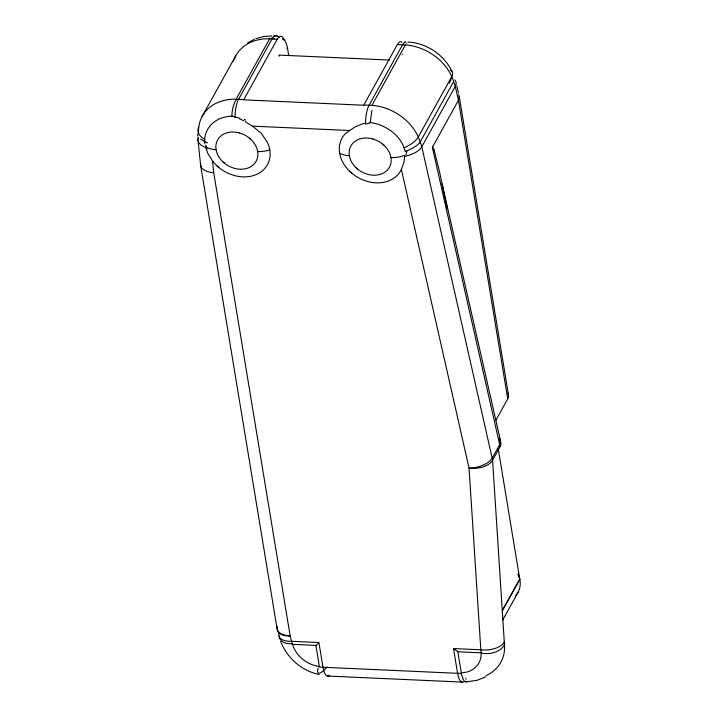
<?xml version="1.0" encoding="UTF-8"?>
<svg xmlns="http://www.w3.org/2000/svg" width="718" height="718" viewBox="0 0 718 718"><rect width="100%" height="100%" fill="white"/><g stroke="black" fill="none" stroke-linecap="round" stroke-linejoin="round"><path stroke-width="1.08" d="M197.764 136.124L197.782 133.745M404.485 42.748L404.683 41.994M481.177 652.833L457.833 651.782L461.342 673.026L467.355 671.949A28.065 22.24 29 0 0 481.132 652.824L481.482 652.85A18.874 6.121 -87.4 0 1 480.836 649.79L469.051 468.136L401.38 169.421L404.099 161.936L404.674 155.366A18.874 9.756 -9.4 0 1 390.969 157.538M198.168 137.829L197.944 138.942M202.234 116.253L235.728 55.825M282.542 38.79L284.122 39.885A18.874 6.121 -87.4 0 0 277.274 39.185L243.77 99.605L238.547 99.371A18.892 14.97 29 0 0 235.98 99.425M402.053 42.129A18.874 6.121 -87.4 0 0 397.332 44.579L363.838 105.007L369.07 105.241A18.919 14.988 29 0 1 371.843 105.555M420.03 142.227A18.874 14.952 29 0 1 421.789 146.75L492.62 460.148L500.024 446.793L499.8 445.142L432.353 147.378L458.443 100.305A18.874 9.585 -11.1 0 0 458.542 94.632M495.842 420.317L507.725 398.894A18.874 9.756 -9.4 0 0 507.814 393.168M502.968 609.385L519.653 579.282A28.074 22.24 29 0 0 518.046 574.346M502.394 610.668L519.787 579.291L498.283 448.956M502.573 620.226L518.243 591.964M364.717 123.532A19.467 18.067 56.2 0 0 362.491 123.873L355.033 126.898L345.69 133.333A33.566 26.593 29 0 0 340.574 141.275L339.533 145.35A33.566 26.593 29 0 0 362.069 179.545L367.131 181.367A33.566 26.593 29 0 0 401.371 169.421M247.504 42.972L254.549 39.23M485.889 676.76L477.021 680.323L466.242 681.867M255.967 38.655L263.757 36.519L271.925 35.936M273.639 36.205L274.186 36.106M364.708 123.433L365.534 123.37A18.874 6.121 -87.4 0 1 369.07 105.241L402.565 44.812A18.874 6.121 -87.4 0 1 405.49 41.949L405.347 41.922M292.603 644.36A27.966 22.159 29 0 0 293.025 645.751A28.074 22.24 29 0 0 312.94 665.021L319.384 666.654L315.902 645.401L292.28 644.351A18.874 6.121 -87.4 0 1 291.58 641.291L290.153 635.879L213.713 172.715L212.501 160.931L207.915 153.634L205.375 146.409A18.874 9.756 -9.4 0 0 216.064 149.676M327.623 676.042L462.239 682.091M277.274 39.185L272.041 38.951A18.874 14.952 29 0 0 269.51 38.996L236.132 99.21A46.948 37.192 29 0 0 198.751 127.149A47.047 37.282 29 0 0 198.527 131.977M397.341 44.579L402.565 44.812A18.919 14.988 29 0 1 405.302 45.117L371.924 105.331A46.948 37.192 29 0 1 420.156 142.029L453.534 81.816A18.874 14.952 29 0 1 455.284 86.331L458.443 100.305L507.725 398.894M279.131 55.089L389.578 60.052M243.653 99.838L363.721 105.232M245.233 121.656L252.476 126.144L349.235 130.488M276.044 36.062L279.661 36.968M407.95 42.039C426.591 42.954 444.002 54.739 452.08 71.513M319.16 674.444C301.766 671.061 286.949 657.912 280.675 641.452M286.644 48.214L287.568 48.492L288.654 55.106M239.606 118.766L243.878 120.875M252.476 126.144L261.217 133.279L267.258 142.101A33.566 26.593 29 0 1 263.775 169.565A33.566 26.593 29 0 1 233.835 175.38L228.773 173.559A33.566 26.593 29 0 1 212.923 161.478L212.501 160.931M218.775 167.438L216.872 165.759M382.793 144.183L384.04 145.287M357.528 169.017L356.281 167.922M352.062 173.424L350.16 171.746M249.505 138.197L250.753 139.292M224.231 163.022L222.984 161.927M433.914 149.631L434.067 150.062A45.431 14.728 -87.4 0 1 434.426 151.184L439.667 172.365L447.161 208.785M500.033 440.861A18.874 10.258 -3.7 0 1 500.652 442.297L500.814 442.97A18.812 9.72 -9.4 0 1 500.024 446.793M442.135 183.898L500.491 440.789M456.863 85.963L458.443 92.936M459.233 96.427L508.497 394.981M277.13 628.977L200.618 165.346L198.015 140.252M486.23 675.566A46.939 37.192 29 0 0 504.395 643.499L492.584 460.364A18.874 10.258 -3.7 0 1 469.051 468.136A18.874 9.397 -12.8 0 0 492.297 457.985L499.692 444.63A18.874 9.397 -12.8 0 0 499.216 438.249M518.163 574.131A28.074 22.24 29 0 1 515.632 595.743M278.925 55.851A28.074 22.24 29 0 1 279.508 55.995M198.751 127.149A18.874 10.967 7 0 0 204.657 139.364A35.981 28.962 28.4 0 1 231.196 116.208M276.43 35.29A10.294 3.68 -18.2 0 1 277.148 35.415M275.29 36.035A18.874 6.121 -87.4 0 0 272.041 38.951L238.547 99.371A18.874 6.121 -87.4 0 0 235.001 117.51M274.24 35.954A9.146 3.725 23.5 0 1 275.129 35.891M457.869 651.666A37.372 22.105 45 0 1 453.579 648.462M461.387 673.26A18.883 9.756 -9.4 0 1 457.599 673.313L322.983 667.264A18.874 9.756 -9.4 0 1 319.438 666.887M463.559 681.777A18.874 6.121 -87.4 0 1 457.599 673.313L453.516 648.56L480.836 649.79A18.874 10.258 -3.7 0 0 504.377 642.018M329.436 675.387A18.874 6.121 -87.4 0 1 322.983 667.264L318.9 642.511L291.58 641.291A18.874 9.172 -14.8 0 1 278.988 633.357M318.648 642.969A37.372 5.197 -50.8 0 1 315.624 645.859M277.561 627.954A18.874 9.172 -14.8 0 0 290.153 635.879A18.874 9.756 -9.4 0 1 277.247 626.59M213.713 172.715A18.874 9.926 -7.6 0 1 200.654 163.372M269.762 149.927A18.874 9.756 -9.4 0 1 257.672 151.552M405.383 44.902A46.948 37.192 29 0 1 453.659 81.619M450.464 70.167A18.874 7.934 -24 0 1 451.784 76.584L418.289 137.012A18.874 7.934 -24 0 1 404.171 147.746A35.837 28.873 29.6 0 0 390.538 130.479M451.146 78.585A18.614 6.794 -51.4 0 1 449.414 83.279M233.44 61.209A46.948 37.192 29 0 1 269.654 38.781M269.421 38.377A18.013 10.303 48.9 0 1 274.294 38.745M454.799 79.94A18.874 9.397 -12.8 0 1 455.284 86.331L421.789 146.75A18.874 9.397 -12.8 0 1 404.674 156.318M432.73 147.091A12.646 4.102 -87.4 0 1 433.869 149.739M402.349 54.353A18.183 0.7 -80.7 0 1 402.286 54.739M283.054 39.535A34.464 26.961 29.5 0 1 283.825 39.687M462.939 678.51A18.812 5.053 85.4 0 1 461.27 673.619M504.862 643.57A18.821 12.942 0.4 0 1 481.41 653.093M370.416 122.051A18.856 1.589 -84 0 1 371.924 110.375M420.102 142.209A18.749 6.677 -20 0 1 405.356 151.372M231.869 116.128A18.848 8.472 -87.1 0 1 236.114 99.901M235.028 117.133A20.266 18.991 69.7 0 1 239.749 118.335M235.217 116.881A11.416 9.038 -12.1 0 1 231.573 115.76M369.985 122.895A11.398 9.612 -36.2 0 1 365.453 123.927M292.495 643.768A18.821 10.546 -18.4 0 1 279.329 635.942M327.184 667.013A18.749 4.523 -55.7 0 1 318.209 668.108M465.022 681.633A18.848 4.703 84.3 0 1 463.038 678.995M466.718 681.247A18.865 4.398 82.1 0 1 465.085 681.84M465.991 678.106A18.506 4.272 76.9 0 1 465.892 679.228M403.965 147.773A36.062 28.702 31 0 1 405.158 151.336M406.065 154.756A13.238 6.507 -67.9 0 1 406.828 151.345M204.827 143.887A36.026 28.917 29.2 0 1 204.747 139.382M349.352 155.662A18.874 9.756 -9.4 0 1 339.605 153.069M369.824 122.509A35.801 28.702 29.3 0 1 390.439 130.595M205.608 147.378A18.883 10.079 -5.9 0 1 198.455 137.569M205.904 145.18A12.493 1.714 72.8 0 1 206.883 149.344M500.06 440.978A18.946 9.792 -9.4 0 1 500.661 442.297M207.583 142.846A18.767 5.861 13.7 0 1 200.663 139.041M244.317 119.359A41.886 24.825 36.3 0 1 245.771 120.184M274.312 36.232A11.102 4.954 27.8 0 1 274.527 36.214M284.238 39.93A19.808 6.417 -87.4 0 1 287.559 48.51M406.864 43.358A13.471 1.328 41.5 0 1 406.711 43.179M373.019 139.005L372.911 138.978A22.016 17.447 29 0 0 349.603 149.2A22.016 17.447 29 0 0 364.089 173.038L367.41 174.232A22.016 17.447 29 0 0 390.718 164A22.016 17.447 29 0 0 376.232 140.172L373.019 139.005M239.731 133.018L239.624 132.983A22.016 17.447 29 0 0 216.306 143.214A22.016 17.447 29 0 0 230.792 167.043L234.113 168.236A22.016 17.447 29 0 0 257.43 158.014A22.016 17.447 29 0 0 242.944 134.176L239.731 133.018"/></g></svg>
